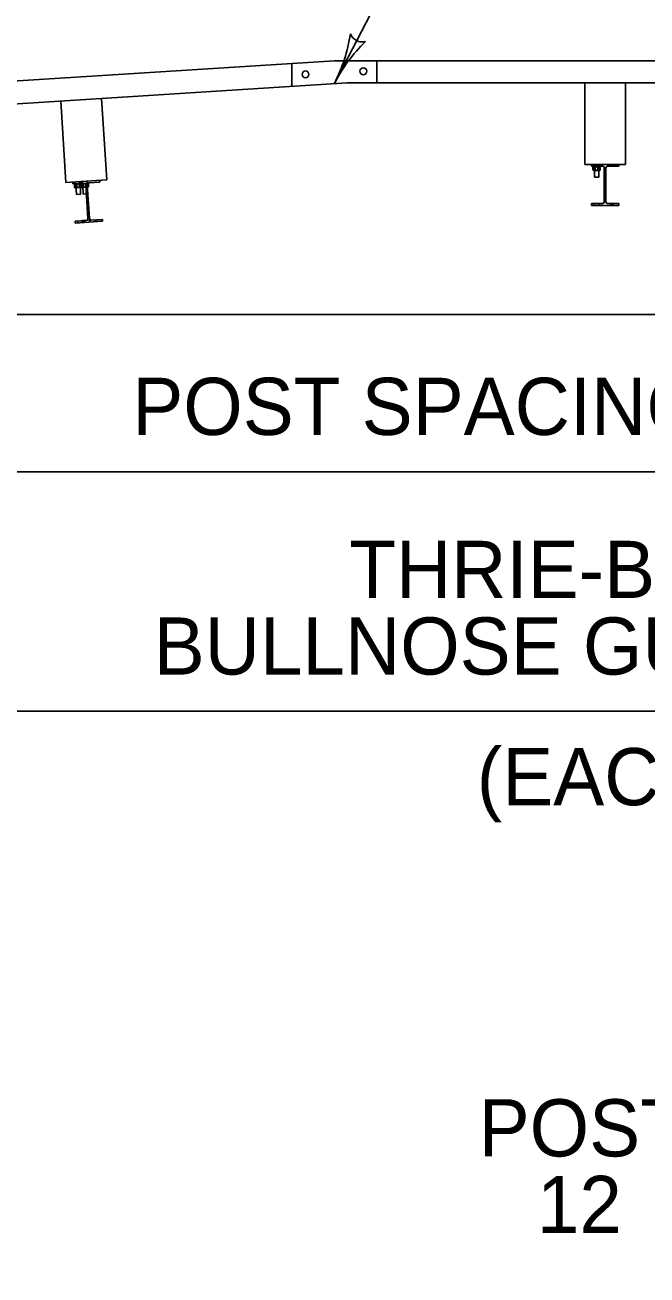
# Model space of a CAD drawing. Extents: x 503 to 668, y 143 to 243.
# Drawn here: x 591.5 to 599.12, y 214.78 to 230.09 of the extents above; entities that cross this region are included whole.
import ezdxf

# ---------------------------------------------------------------- set-up
doc = ezdxf.new("R2010")
doc.units = 0
for name, color, linetype in [('BR 2020 Reprint', 7, 'Continuous'), ('Level 1', 7, 'Continuous'), ('Level 2', 7, 'Continuous'), ('SB_STD_SEPIA', 7, 'Continuous')]:
    doc.layers.add(name, color=color, linetype=linetype)

msp = doc.modelspace()

# ---------------------------------------------------------------- linework, layer by layer
at = {"layer": 'BR 2020 Reprint'}
for centre, radius, start, end in [((593.537, 230.271), 1.971, 332.8431, 351.5119), ((595.633, 230.038), 0.158, 201.6177, 283.7344), ((597.045, 228.471), 1.971, 134.1903, 152.837), ((593.537, 230.271), 1.971, 332.8309, 332.8431)]:
    msp.add_arc(centre, radius, start, end, dxfattribs=at)
at = {"layer": 'Level 1'}
for p, q in [((582.816, 228.859), (595.291, 229.651)), ((594.77, 229.343), (594.77, 229.614)), ((595.291, 229.651), (607.791, 229.651)), ((595.812, 229.38), (595.812, 229.651)), ((582.834, 228.579), (595.448, 229.38)), ((595.448, 229.38), (607.791, 229.38)), ((598.355, 228.381), (598.355, 229.381)), ((598.855, 229.381), (598.855, 228.381)), ((592.004, 228.16), (591.941, 229.158)), ((592.44, 229.189), (592.503, 228.191)), ((598.855, 228.381), (598.355, 228.381)), ((598.438, 228.381), (598.438, 228.358)), ((598.772, 228.381), (598.438, 228.381)), ((598.772, 228.358), (598.772, 228.381)), ((598.438, 228.358), (598.575, 228.358)), ((598.456, 228.35), (598.456, 228.314)), ((598.462, 228.355), (598.464, 228.355)), ((598.464, 228.308), (598.462, 228.308)), ((598.494, 228.355), (598.464, 228.355)), ((598.494, 228.308), (598.464, 228.308)), ((598.472, 228.35), (598.472, 228.314)), ((598.497, 228.355), (598.475, 228.355)), ((598.475, 228.226), (598.527, 228.226)), ((598.523, 228.352), (598.479, 228.352)), ((598.497, 228.311), (598.479, 228.311)), ((598.485, 228.35), (598.485, 228.314)), ((598.494, 228.355), (598.531, 228.355)), ((598.531, 228.308), (598.494, 228.308)), ((598.527, 228.355), (598.497, 228.355)), ((598.497, 228.311), (598.523, 228.311)), ((598.517, 228.35), (598.517, 228.314)), ((598.529, 228.35), (598.529, 228.314)), ((598.531, 228.355), (598.54, 228.355)), ((598.54, 228.308), (598.531, 228.308)), ((598.545, 228.35), (598.545, 228.314)), ((598.595, 228.337), (598.595, 227.923)), ((598.615, 227.923), (598.615, 228.337)), ((598.635, 228.358), (598.772, 228.358)), ((592.503, 228.191), (592.004, 228.16)), ((592.087, 228.165), (592.089, 228.142)), ((592.089, 228.142), (592.225, 228.15)), ((592.107, 228.135), (592.109, 228.099)), ((592.112, 228.14), (592.115, 228.14)), ((592.145, 228.142), (592.115, 228.14)), ((592.118, 228.094), (592.115, 228.094)), ((592.148, 228.096), (592.118, 228.094)), ((592.123, 228.136), (592.125, 228.1)), ((592.147, 228.142), (592.125, 228.141)), ((592.173, 228.141), (592.129, 228.138)), ((592.15, 228.099), (592.132, 228.098)), ((592.136, 228.137), (592.138, 228.1)), ((592.145, 228.142), (592.181, 228.145)), ((592.177, 228.144), (592.147, 228.142)), ((592.184, 228.098), (592.148, 228.096)), ((592.15, 228.099), (592.176, 228.1)), ((592.167, 228.139), (592.17, 228.102)), ((592.17, 228.17), (592.172, 228.147)), ((592.18, 228.139), (592.182, 228.103)), ((592.181, 228.145), (592.19, 228.145)), ((592.193, 228.099), (592.184, 228.098)), ((592.19, 228.14), (592.193, 228.104)), ((592.195, 228.146), (592.198, 228.146)), ((592.196, 228.14), (592.198, 228.104)), ((592.228, 228.148), (592.198, 228.146)), ((592.201, 228.099), (592.198, 228.099)), ((592.231, 228.101), (592.201, 228.099)), ((592.206, 228.141), (592.208, 228.105)), ((592.257, 228.147), (592.212, 228.144)), ((592.234, 228.104), (592.215, 228.103)), ((592.219, 228.142), (592.221, 228.106)), ((592.228, 228.148), (592.265, 228.15)), ((592.26, 228.15), (592.23, 228.148)), ((592.268, 228.103), (592.231, 228.101)), ((592.234, 228.104), (592.259, 228.106)), ((592.247, 228.131), (592.273, 227.718)), ((592.251, 228.144), (592.253, 228.108)), ((592.263, 228.145), (592.266, 228.109)), ((592.265, 228.15), (592.273, 228.15)), ((592.292, 227.719), (592.266, 228.132)), ((592.276, 228.104), (592.268, 228.103)), ((592.279, 228.146), (592.281, 228.11)), ((592.285, 228.154), (592.421, 228.163)), ((592.421, 228.163), (592.42, 228.186)), ((592.133, 228.012), (592.185, 228.015)), ((592.217, 228.017), (592.269, 228.021)), ((598.438, 227.902), (598.438, 227.879)), ((598.575, 227.902), (598.438, 227.902)), ((598.772, 227.902), (598.635, 227.902)), ((598.772, 227.879), (598.772, 227.902)), ((598.438, 227.879), (598.772, 227.879)), ((592.254, 227.695), (592.118, 227.687)), ((592.118, 227.687), (592.119, 227.663)), ((592.119, 227.663), (592.452, 227.685)), ((592.337, 227.701), (592.201, 227.692)), ((592.201, 227.692), (592.202, 227.669)), ((592.45, 227.708), (592.314, 227.699)), ((592.452, 227.685), (592.45, 227.708))]:
    msp.add_line(p, q, dxfattribs=at)
for centre in [(594.937, 229.483), (595.645, 229.521)]:
    msp.add_circle(centre, 0.0417, dxfattribs=at)
for centre, start, end in [((598.575, 228.337), 0.0005, 89.9999), ((598.635, 228.337), 90.0001, 179.9995), ((592.226, 228.13), 3.6338, 93.6332), ((592.287, 228.133), 93.6334, 183.6328), ((598.575, 227.923), 270.0001, 359.9995), ((598.635, 227.923), 180.0005, 269.9999), ((592.252, 227.716), 273.6334, 3.6328), ((592.313, 227.72), 183.6338, 273.6332)]:
    msp.add_arc(centre, 0.0208, start, end, dxfattribs=at)
for points, degree in [([(598.47, 228.381), (598.47, 228.358)], 1), ([(598.532, 228.358), (598.532, 228.381)], 1), ([(598.456, 228.35), (598.457, 228.351), (598.46, 228.354), (598.463, 228.355), (598.464, 228.355), (598.464, 228.355)], 3), ([(598.471, 228.355), (598.469, 228.355), (598.464, 228.354), (598.46, 228.352), (598.457, 228.35), (598.456, 228.35)], 3), ([(598.456, 228.314), (598.457, 228.312), (598.46, 228.31), (598.463, 228.308), (598.464, 228.308), (598.464, 228.308)], 3), ([(598.471, 228.308), (598.469, 228.309), (598.464, 228.309), (598.46, 228.311), (598.457, 228.313), (598.456, 228.314)], 3), ([(598.462, 228.355), (598.459, 228.353)], 1), ([(598.459, 228.311), (598.462, 228.308)], 1), ([(598.464, 228.355), (598.465, 228.355), (598.468, 228.354), (598.47, 228.352), (598.472, 228.35), (598.472, 228.35)], 3), ([(598.464, 228.308), (598.465, 228.309), (598.468, 228.309), (598.47, 228.312), (598.472, 228.313), (598.472, 228.314)], 3), ([(598.485, 228.35), (598.483, 228.351), (598.478, 228.354), (598.473, 228.355), (598.471, 228.355), (598.471, 228.355)], 3), ([(598.485, 228.314), (598.483, 228.312), (598.478, 228.31), (598.473, 228.308), (598.471, 228.308), (598.471, 228.308)], 3), ([(598.494, 228.355), (598.494, 228.355), (598.491, 228.355), (598.484, 228.354), (598.478, 228.352), (598.474, 228.35), (598.472, 228.35)], 3), ([(598.494, 228.308), (598.494, 228.308), (598.491, 228.308), (598.484, 228.309), (598.478, 228.311), (598.474, 228.313), (598.472, 228.314)], 3), ([(598.475, 228.358), (598.475, 228.355)], 1), ([(598.475, 228.355), (598.475, 228.308)], 1), ([(598.475, 228.355), (598.479, 228.352)], 1), ([(598.475, 228.355), (598.475, 228.355)], 1), ([(598.479, 228.311), (598.475, 228.308)], 1), ([(598.475, 228.308), (598.475, 228.226)], 1), ([(598.479, 228.352), (598.479, 228.311)], 1), ([(598.507, 228.355), (598.507, 228.355), (598.503, 228.355), (598.497, 228.354), (598.49, 228.352), (598.486, 228.35), (598.485, 228.35)], 3), ([(598.507, 228.308), (598.507, 228.308), (598.503, 228.308), (598.497, 228.309), (598.49, 228.311), (598.486, 228.313), (598.485, 228.314)], 3), ([(598.517, 228.35), (598.515, 228.351), (598.51, 228.352), (598.503, 228.355), (598.497, 228.355), (598.494, 228.355)], 3), ([(598.517, 228.314), (598.515, 228.313), (598.51, 228.311), (598.503, 228.309), (598.497, 228.309), (598.494, 228.308)], 3), ([(598.529, 228.35), (598.528, 228.351), (598.523, 228.352), (598.516, 228.355), (598.51, 228.355), (598.507, 228.355)], 3), ([(598.529, 228.314), (598.528, 228.313), (598.523, 228.311), (598.516, 228.309), (598.51, 228.309), (598.507, 228.308)], 3), ([(598.517, 228.35), (598.519, 228.351), (598.523, 228.354), (598.528, 228.355), (598.531, 228.355), (598.531, 228.355)], 3), ([(598.517, 228.314), (598.519, 228.312), (598.523, 228.31), (598.528, 228.308), (598.531, 228.308), (598.531, 228.308)], 3), ([(598.523, 228.352), (598.527, 228.355)], 1), ([(598.523, 228.311), (598.523, 228.352)], 1), ([(598.527, 228.308), (598.523, 228.311)], 1), ([(598.527, 228.355), (598.527, 228.358)], 1), ([(598.527, 228.308), (598.527, 228.355)], 1), ([(598.527, 228.355), (598.527, 228.355)], 1), ([(598.527, 228.226), (598.527, 228.308)], 1), ([(598.537, 228.355), (598.536, 228.355), (598.534, 228.354), (598.531, 228.352), (598.53, 228.35), (598.529, 228.35)], 3), ([(598.537, 228.308), (598.536, 228.309), (598.534, 228.309), (598.531, 228.312), (598.53, 228.313), (598.529, 228.314)], 3), ([(598.531, 228.355), (598.533, 228.355), (598.537, 228.354), (598.542, 228.352), (598.545, 228.35), (598.545, 228.35)], 3), ([(598.531, 228.308), (598.533, 228.309), (598.537, 228.309), (598.542, 228.311), (598.545, 228.313), (598.545, 228.314)], 3), ([(598.543, 228.353), (598.542, 228.353), (598.541, 228.354), (598.539, 228.355), (598.537, 228.355), (598.537, 228.355)], 3), ([(598.543, 228.311), (598.542, 228.311), (598.541, 228.309), (598.539, 228.308), (598.537, 228.308), (598.537, 228.308)], 3), ([(598.543, 228.353), (598.54, 228.355)], 1), ([(598.54, 228.308), (598.543, 228.311)], 1), ([(598.545, 228.35), (598.543, 228.353)], 1), ([(598.545, 228.314), (598.543, 228.311)], 1), ([(592.121, 228.141), (592.119, 228.14), (592.115, 228.14), (592.11, 228.137), (592.108, 228.135), (592.107, 228.135)], 3), ([(592.107, 228.135), (592.108, 228.136), (592.11, 228.139), (592.113, 228.14), (592.115, 228.14), (592.115, 228.14)], 3), ([(592.109, 228.099), (592.111, 228.097), (592.113, 228.095), (592.116, 228.094), (592.118, 228.094), (592.118, 228.094)], 3), ([(592.124, 228.094), (592.122, 228.094), (592.118, 228.095), (592.113, 228.097), (592.11, 228.098), (592.109, 228.099)], 3), ([(592.112, 228.14), (592.11, 228.138)], 1), ([(592.112, 228.096), (592.115, 228.094)], 1), ([(592.115, 228.14), (592.116, 228.14), (592.119, 228.14), (592.121, 228.138), (592.123, 228.136), (592.123, 228.136)], 3), ([(592.118, 228.167), (592.12, 228.144)], 1), ([(592.118, 228.094), (592.119, 228.094), (592.121, 228.095), (592.124, 228.097), (592.125, 228.099), (592.125, 228.1)], 3), ([(592.136, 228.137), (592.133, 228.138), (592.129, 228.14), (592.124, 228.141), (592.121, 228.141), (592.121, 228.141)], 3), ([(592.145, 228.142), (592.144, 228.142), (592.141, 228.142), (592.135, 228.141), (592.128, 228.138), (592.124, 228.136), (592.123, 228.136)], 3), ([(592.138, 228.1), (592.136, 228.099), (592.132, 228.096), (592.127, 228.094), (592.124, 228.094), (592.124, 228.094)], 3), ([(592.125, 228.144), (592.125, 228.141)], 1), ([(592.125, 228.141), (592.128, 228.095)], 1), ([(592.125, 228.141), (592.129, 228.138)], 1), ([(592.125, 228.141), (592.125, 228.141)], 1), ([(592.148, 228.096), (592.147, 228.096), (592.144, 228.096), (592.138, 228.096), (592.131, 228.098), (592.127, 228.099), (592.125, 228.1)], 3), ([(592.132, 228.098), (592.128, 228.095)], 1), ([(592.128, 228.095), (592.133, 228.012)], 1), ([(592.129, 228.138), (592.132, 228.098)], 1), ([(592.158, 228.143), (592.157, 228.143), (592.154, 228.143), (592.148, 228.142), (592.141, 228.139), (592.137, 228.137), (592.136, 228.137)], 3), ([(592.161, 228.097), (592.16, 228.097), (592.157, 228.096), (592.15, 228.097), (592.143, 228.099), (592.139, 228.1), (592.138, 228.1)], 3), ([(592.167, 228.139), (592.166, 228.139), (592.161, 228.141), (592.153, 228.142), (592.148, 228.142), (592.145, 228.142)], 3), ([(592.17, 228.102), (592.168, 228.102), (592.164, 228.099), (592.156, 228.097), (592.151, 228.096), (592.148, 228.096)], 3), ([(592.18, 228.139), (592.178, 228.14), (592.174, 228.142), (592.166, 228.143), (592.16, 228.143), (592.158, 228.143)], 3), ([(592.182, 228.103), (592.181, 228.102), (592.176, 228.1), (592.169, 228.098), (592.163, 228.097), (592.161, 228.097)], 3), ([(592.167, 228.139), (592.17, 228.14), (592.174, 228.143), (592.179, 228.144), (592.181, 228.145), (592.181, 228.145)], 3), ([(592.17, 228.102), (592.172, 228.101), (592.176, 228.099), (592.182, 228.098), (592.184, 228.098), (592.184, 228.098)], 3), ([(592.173, 228.141), (592.177, 228.144)], 1), ([(592.176, 228.1), (592.173, 228.141)], 1), ([(592.18, 228.098), (592.176, 228.1)], 1), ([(592.177, 228.144), (592.177, 228.147)], 1), ([(592.18, 228.098), (592.177, 228.144)], 1), ([(592.177, 228.144), (592.177, 228.144)], 1), ([(592.188, 228.145), (592.187, 228.145), (592.184, 228.144), (592.182, 228.142), (592.181, 228.14), (592.18, 228.139)], 3), ([(592.185, 228.015), (592.18, 228.098)], 1), ([(592.182, 228.148), (592.181, 228.171)], 1), ([(592.181, 228.145), (592.183, 228.145), (592.188, 228.144), (592.192, 228.142), (592.195, 228.141), (592.196, 228.14)], 3), ([(592.191, 228.099), (592.19, 228.099), (592.187, 228.099), (592.184, 228.101), (592.183, 228.103), (592.182, 228.103)], 3), ([(592.184, 228.098), (592.186, 228.098), (592.191, 228.099), (592.195, 228.102), (592.198, 228.104), (592.198, 228.104)], 3), ([(592.193, 228.143), (592.193, 228.143), (592.191, 228.144), (592.189, 228.145), (592.188, 228.145), (592.188, 228.145)], 3), ([(592.19, 228.14), (592.191, 228.141), (592.193, 228.144), (592.196, 228.146), (592.198, 228.146), (592.198, 228.146)], 3), ([(592.204, 228.146), (592.202, 228.146), (592.198, 228.145), (592.194, 228.142), (592.191, 228.141), (592.19, 228.14)], 3), ([(592.193, 228.143), (592.19, 228.145)], 1), ([(592.196, 228.101), (592.195, 228.101), (592.194, 228.1), (592.192, 228.099), (592.191, 228.099), (592.191, 228.099)], 3), ([(592.195, 228.146), (592.193, 228.143)], 1), ([(592.196, 228.14), (592.193, 228.143)], 1), ([(592.193, 228.104), (592.194, 228.103), (592.196, 228.1), (592.199, 228.099), (592.201, 228.099), (592.201, 228.099)], 3), ([(592.207, 228.1), (592.205, 228.1), (592.201, 228.1), (592.196, 228.102), (592.193, 228.103), (592.193, 228.104)], 3), ([(592.193, 228.099), (592.196, 228.101)], 1), ([(592.195, 228.101), (592.198, 228.099)], 1), ([(592.198, 228.104), (592.196, 228.101)], 1), ([(592.198, 228.146), (592.199, 228.146), (592.202, 228.145), (592.204, 228.143), (592.206, 228.141), (592.206, 228.141)], 3), ([(592.201, 228.099), (592.202, 228.099), (592.205, 228.1), (592.207, 228.103), (592.208, 228.104), (592.208, 228.105)], 3), ([(592.202, 228.172), (592.203, 228.149)], 1), ([(592.219, 228.142), (592.217, 228.143), (592.212, 228.145), (592.207, 228.146), (592.204, 228.146), (592.204, 228.146)], 3), ([(592.228, 228.148), (592.228, 228.148), (592.224, 228.147), (592.218, 228.146), (592.211, 228.144), (592.207, 228.142), (592.206, 228.141)], 3), ([(592.221, 228.106), (592.219, 228.104), (592.215, 228.101), (592.21, 228.1), (592.207, 228.1), (592.207, 228.1)], 3), ([(592.208, 228.149), (592.208, 228.146)], 1), ([(592.208, 228.146), (592.211, 228.1)], 1), ([(592.208, 228.146), (592.212, 228.144)], 1), ([(592.208, 228.146), (592.208, 228.146)], 1), ([(592.231, 228.101), (592.231, 228.101), (592.227, 228.101), (592.221, 228.101), (592.214, 228.103), (592.21, 228.104), (592.208, 228.105)], 3), ([(592.215, 228.103), (592.211, 228.1)], 1), ([(592.211, 228.1), (592.217, 228.017)], 1), ([(592.212, 228.144), (592.215, 228.103)], 1), ([(592.241, 228.148), (592.24, 228.148), (592.237, 228.148), (592.231, 228.147), (592.224, 228.144), (592.22, 228.142), (592.219, 228.142)], 3), ([(592.244, 228.102), (592.243, 228.102), (592.24, 228.102), (592.234, 228.102), (592.227, 228.104), (592.222, 228.105), (592.221, 228.106)], 3), ([(592.251, 228.144), (592.249, 228.144), (592.244, 228.146), (592.237, 228.148), (592.231, 228.148), (592.228, 228.148)], 3), ([(592.253, 228.108), (592.251, 228.107), (592.247, 228.105), (592.239, 228.102), (592.234, 228.101), (592.231, 228.101)], 3), ([(592.263, 228.145), (592.261, 228.145), (592.257, 228.147), (592.249, 228.148), (592.244, 228.148), (592.241, 228.148)], 3), ([(592.266, 228.109), (592.264, 228.108), (592.259, 228.106), (592.252, 228.103), (592.247, 228.102), (592.244, 228.102)], 3), ([(592.251, 228.144), (592.253, 228.145), (592.257, 228.148), (592.262, 228.15), (592.264, 228.15), (592.265, 228.15)], 3), ([(592.253, 228.108), (592.255, 228.106), (592.26, 228.104), (592.265, 228.103), (592.267, 228.103), (592.268, 228.103)], 3), ([(592.257, 228.147), (592.26, 228.15)], 1), ([(592.259, 228.106), (592.257, 228.147)], 1), ([(592.263, 228.103), (592.259, 228.106)], 1), ([(592.26, 228.15), (592.26, 228.153)], 1), ([(592.263, 228.103), (592.26, 228.15)], 1), ([(592.26, 228.15), (592.26, 228.15)], 1), ([(592.271, 228.15), (592.27, 228.15), (592.267, 228.149), (592.265, 228.147), (592.264, 228.145), (592.263, 228.145)], 3), ([(592.269, 228.021), (592.263, 228.103)], 1), ([(592.265, 228.153), (592.264, 228.176)], 1), ([(592.265, 228.15), (592.267, 228.15), (592.271, 228.15), (592.276, 228.148), (592.278, 228.146), (592.279, 228.146)], 3), ([(592.274, 228.104), (592.273, 228.104), (592.27, 228.104), (592.267, 228.107), (592.266, 228.108), (592.266, 228.109)], 3), ([(592.268, 228.103), (592.27, 228.104), (592.274, 228.104), (592.278, 228.107), (592.281, 228.109), (592.281, 228.11)], 3), ([(592.276, 228.148), (592.276, 228.148), (592.274, 228.15), (592.272, 228.15), (592.271, 228.15), (592.271, 228.15)], 3), ([(592.276, 228.148), (592.273, 228.15)], 1), ([(592.279, 228.107), (592.279, 228.106), (592.277, 228.105), (592.275, 228.104), (592.274, 228.104), (592.274, 228.104)], 3), ([(592.279, 228.146), (592.276, 228.148)], 1), ([(592.276, 228.104), (592.279, 228.107)], 1), ([(592.281, 228.11), (592.279, 228.107)], 1), ([(598.47, 227.902), (598.47, 227.879)], 1), ([(598.532, 227.879), (598.532, 227.902)], 1), ([(598.678, 227.902), (598.678, 227.879)], 1), ([(598.699, 227.879), (598.699, 227.902)], 1), ([(592.149, 227.689), (592.15, 227.665)], 1), ([(592.213, 227.669), (592.211, 227.693)], 1), ([(592.232, 227.694), (592.233, 227.671)], 1), ([(592.296, 227.675), (592.294, 227.698)], 1), ([(592.357, 227.702), (592.358, 227.679)], 1), ([(592.379, 227.68), (592.377, 227.703)], 1)]:
    msp.add_open_spline(points, degree=degree, dxfattribs=at)
at = {"layer": 'Level 2'}
for p, q in [((590.26, 224.618), (634.626, 224.618)), ((587.107, 221.684), (610.428, 221.684))]:
    msp.add_line(p, q, dxfattribs=at)
at = {"layer": 'SB_STD_SEPIA'}
msp.add_line((597.763, 234.13), (595.291, 229.371), dxfattribs=at)
msp.add_lwpolyline([(583.692, 226.543), (639.414, 226.543), (639.414, 195.971), (583.692, 195.971)], close=True, dxfattribs=at)

# ---------------------------------------------------------------- texts
at = {"layer": 'Level 2'}
for s, p in [('POST SPACING 6\'-3" TYPICAL', (592.816, 225.068)), ('THRIE-BEAM ', (595.473, 223.072)), ('BULLNOSE GUARDRAIL', (593.079, 222.134)), ('(EACH)', (597.034, 220.534)), ('POST', (597.057, 216.234)), ('12', (597.769, 215.296))]:
    msp.add_text(s, height=0.7, dxfattribs=at).set_placement(p)

doc.saveas('drawing.dxf')
